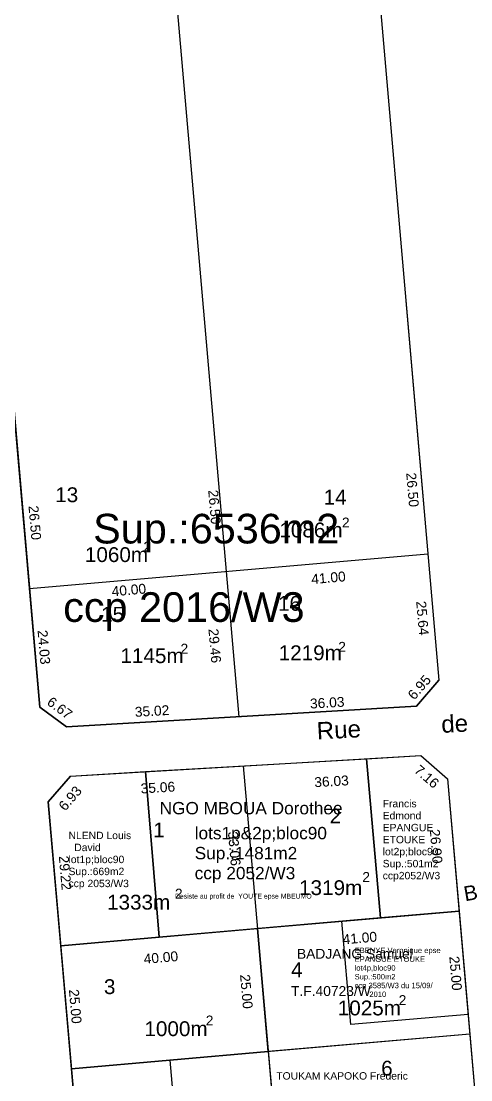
# Model space of a CAD drawing. Header units: millimetres. Extents: x 590121 to 927379, y 438565 to 1441738.
# Drawn here: x 925209.7 to 925300.8, y 1441032.1 to 1441246.4 of the extents above; entities that cross this region are included whole.
import ezdxf

# ---------------------------------------------------------------- set-up
doc = ezdxf.new("R2010")
doc.units = ezdxf.units.MM
doc.header["$LTSCALE"] = 10
doc.layers.add('end maj 26 02 2021', color=30, linetype='Continuous')
doc.styles.get("Standard").update_dxf_attribs({"font": 'arial.ttf'})

msp = doc.modelspace()

# ---------------------------------------------------------------- linework, layer by layer
at = {"layer": 'end maj 26 02 2021', "color": 7, "linetype": 'ByBlock', "lineweight": 25}
for p, q in [((925235.67, 1441313.88), (925253.83, 1441105.59)), ((925277.03, 1441311.62), (925294.34, 1441112.95)), ((925196.16, 1441306.56), (925213.51, 1441107.52)), ((925292.12, 1441138.49), (925211.42, 1441131.46)), ((925289.79, 1441107.69), (925294.34, 1441112.95)), ((925213.51, 1441107.52), (925218.86, 1441103.54)), ((925218.86, 1441103.54), (925289.79, 1441107.69)), ((925219.7, 1441093.57), (925290.66, 1441097.73)), ((925290.66, 1441097.73), (925296.08, 1441093.04)), ((925254.7, 1441095.62), (925270.68, 1440912.24)), ((925219.7, 1441093.57), (925215.18, 1441088.32)), ((925296.08, 1441093.04), (925311.2, 1440919.6)), ((925215.18, 1441088.32), (925228.13, 1440939.73)), ((925215.18, 1441088.32), (925230.31, 1440914.86)), ((925298.41, 1441066.24), (925217.72, 1441059.21)), ((925300.59, 1441041.34), (925219.89, 1441034.3))]:
    msp.add_line(p, q, dxfattribs=at)
at = {"layer": 'end maj 26 02 2021', "linetype": 'ByBlock'}
for p, q in [((925287.65, 1441189.8), (925294.34, 1441112.95)), ((925213.51, 1441107.52), (925206.95, 1441182.76)), ((925294.34, 1441112.95), (925289.79, 1441107.69)), ((925218.86, 1441103.54), (925213.51, 1441107.52)), ((925289.79, 1441107.69), (925218.86, 1441103.54)), ((925234.92, 1441094.47), (925279.67, 1441097.08)), ((925279.67, 1441097.08), (925290.66, 1441097.73)), ((925279.67, 1441097.08), (925282.47, 1441064.85)), ((925282.48, 1441064.85), (925279.67, 1441097.08)), ((925290.66, 1441097.73), (925296.08, 1441093.04)), ((925219.7, 1441093.57), (925234.92, 1441094.46)), ((925237.65, 1441060.95), (925234.92, 1441094.47)), ((925234.92, 1441094.46), (925237.65, 1441060.95)), ((925215.18, 1441088.32), (925219.7, 1441093.57)), ((925296.08, 1441093.04), (925298.41, 1441066.24)), ((925217.72, 1441059.21), (925215.18, 1441088.32)), ((925298.41, 1441066.24), (925282.48, 1441064.85)), ((925298.41, 1441066.24), (925300.59, 1441041.34)), ((925282.47, 1441064.85), (925237.65, 1441060.95)), ((925217.72, 1441059.21), (925257.57, 1441062.68)), ((925257.57, 1441062.68), (925259.74, 1441037.78)), ((925237.65, 1441060.95), (925217.72, 1441059.21)), ((925219.89, 1441034.3), (925217.72, 1441059.21)), ((925300.59, 1441041.34), (925302.76, 1441016.43)), ((925259.74, 1441037.78), (925219.89, 1441034.3)), ((925259.74, 1441037.78), (925261.91, 1441012.87)), ((925222.06, 1441009.4), (925219.89, 1441034.3))]:
    msp.add_line(p, q, dxfattribs=at)
at = {"layer": 'end maj 26 02 2021', "color": 3, "linetype": 'ByBlock'}
for p, q in [((925257.57, 1441062.68), (925298.41, 1441066.24)), ((925298.41, 1441066.24), (925300.24, 1441045.32)), ((925259.74, 1441037.78), (925257.57, 1441062.68)), ((925300.59, 1441041.34), (925259.74, 1441037.78))]:
    msp.add_line(p, q, dxfattribs=at)
at = {"layer": 'end maj 26 02 2021', "linetype": 'ByBlock', "ltscale": 0.0014}
for p, q in [((925276.51, 1441043.25), (925274.69, 1441064.17)), ((925300.24, 1441045.32), (925276.51, 1441043.25))]:
    msp.add_line(p, q, dxfattribs=at)
at = {"layer": 'end maj 26 02 2021', "color": 3, "linetype": 'ByBlock', "lineweight": -3, "ltscale": 0.0014, "flags": 128}
msp.add_lwpolyline([(925259.74, 1441037.78), (925261.91, 1441012.87), (925222.06, 1441009.4), (925219.89, 1441034.3)], close=True, dxfattribs=at)
at = {"layer": 'end maj 26 02 2021', "color": 150, "linetype": 'ByBlock', "lineweight": -3, "ltscale": 0.0014, "flags": 128}
msp.add_lwpolyline([(925239.81, 1441036.04), (925241.64, 1441015.12), (925221.71, 1441013.38)], dxfattribs=at)
at = {"layer": 'end maj 26 02 2021', "color": 7, "linetype": 'ByBlock'}
msp.add_point((925298.41, 1441066.24), dxfattribs=at)

# ---------------------------------------------------------------- texts
at = {"layer": 'end maj 26 02 2021', "color": 7, "linetype": 'ByBlock', "lineweight": 25}
for s, height, p in [('13', 3, (925216.6, 1441149.02)), ('14', 3, (925270.98, 1441148.54)), ('2', 2, (925274.69, 1441143.9)), ('1086m', 3, (925262.01, 1441141.89)), ('2', 2, (925234.47, 1441139.02)), ('1060m', 3, (925222.61, 1441136.9)), ('16', 3, (925261.74, 1441127.03)), ('15', 3, (925225.9, 1441124.82)), ('2', 2, (925241.99, 1441118.35)), ('1219m', 3, (925261.87, 1441117.03)), ('2', 2, (925273.94, 1441118.73)), ('1145m', 3, (925229.81, 1441116.44)), ('2', 3, (925272.2, 1441083.98)), ('1', 3, (925236.46, 1441081.16)), ('1319m', 3, (925266, 1441069.47)), ('2', 2, (925278.82, 1441072.14)), ('2', 2, (925240.86, 1441068.76)), ('1333m', 3, (925227.1, 1441066.53)), ('EBENYE Veronique epse', 1.1, (925277.26, 1441057.74)), ('4', 3, (925264.38, 1441052.84)), ('lot4p,bloc90', 1.1, (925277.26, 1441054.18)), ('EPANGUE ETOUKE', 1.1, (925277.26, 1441055.96)), ('Sup.:500m2', 1.1, (925277.26, 1441052.4)), ('3', 3, (925226.47, 1441049.43)), ('ccp 3585/W3 du 15/09/', 1.1, (925277.26, 1441050.62)), ('       2010', 1.1, (925277.26, 1441048.84)), ('2', 2, (925286.19, 1441047.21)), ('1025m', 3, (925273.84, 1441045.12)), ('2', 2, (925247.1, 1441043.08)), ('1000m', 3, (925234.67, 1441040.92)), ('6', 3, (925282.64, 1441032.93))]:
    msp.add_text(s, height=height, dxfattribs=at).set_placement(p)
at = {"layer": 'end maj 26 02 2021', "linetype": 'ByBlock'}
for s, height, p in [('Sup.:6536m2', 6, (925224.29, 1441140.66)), ('ccp 2016/W3', 6, (925218.22, 1441124.78)), ('NGO MBOUA Dorothee', 2.5, (925237.75, 1441085.82)), ('Francis', 1.5, (925282.95, 1441087.25)), ('Edmond', 1.5, (925282.95, 1441084.82)), ('lots1p&2p;bloc90', 2.5, (925244.86, 1441080.77)), ('EPANGUE', 1.5, (925282.95, 1441082.39)), ('NLEND Louis', 1.5, (925219.3, 1441080.8)), ('ETOUKE', 1.5, (925282.95, 1441079.96)), ('  David', 1.5, (925219.3, 1441078.37)), ('Sup.:1481m2', 2.5, (925244.86, 1441076.72)), ('lot2p;bloc90', 1.5, (925282.95, 1441077.53)), ('lot1p;bloc90', 1.5, (925219.3, 1441075.94)), ('Sup.:669m2', 1.5, (925219.3, 1441073.51)), ('ccp 2052/W3', 2.5, (925244.86, 1441072.67)), ('Sup.:501m2', 1.5, (925282.95, 1441075.1)), ('ccp 2053/W3', 1.5, (925219.3, 1441071.08)), ('ccp2052/W3', 1.5, (925282.95, 1441072.67)), ('BADJANG Samuel', 2, (925265.58, 1441056.59)), ('TOUKAM KAPOKO Frederic', 1.5, (925261.39, 1441032.12))]:
    msp.add_text(s, height=height, dxfattribs=at).set_placement(p)
at = {"layer": 'end maj 26 02 2021', "color": 7, "linetype": 'ByBlock'}
for s, rotation, p in [('6.95', 49.1108, (925289.35, 1441108.84)), ('7.16', 319.1454, (925289.17, 1441094.49)), ('36.03', 3.3488, (925269.15, 1441091.31))]:
    msp.add_text(s, height=2, rotation=rotation, dxfattribs=at).set_placement(p)
at = {"layer": 'end maj 26 02 2021', "color": 7, "linetype": 'ByBlock', "lineweight": 25}
for s, height, rotation, p in [('Rue            de         10M', 3.5, 3.0414, (925269.67, 1441100.96)), ('Rue            de         10M', 3.5, 3.0414, (925269.67, 1441100.96)), ('B6', 3, 9.8588, (925299.64, 1441068.21))]:
    msp.add_text(s, height=height, rotation=rotation, dxfattribs=at).set_placement(p)
at = {"layer": 'end maj 26 02 2021', "color": 2, "linetype": 'ByBlock', "ltscale": 0.0014}
msp.add_text('Desiste au profit de  YOUTE epse MBEUMO', height=1, dxfattribs=at).set_placement((925240.86, 1441068.76))
at = {"layer": 'end maj 26 02 2021', "color": 1, "linetype": 'ByBlock', "ltscale": 0.0014}
msp.add_text('T.F.40723/W', height=2, dxfattribs=at).set_placement((925264.38, 1441049.05))
at = {"layer": 'end maj 26 02 2021', "color": 7, "linetype": 'ByBlock', "lineweight": 25, "char_height": 2, "attachment_point": 5}
for s, insert, rotation in [('\\A1;26.50', (925288.99, 1441151.52), 274.9813), ('\\A1;26.50', (925248.88, 1441148.02), 274.9813), ('\\A1;26.50', (925212.47, 1441144.85), 274.9813), ('\\A1;41.00', (925271.96, 1441133.71), 4.9813), ('\\A1;40.00', (925231.52, 1441131.23), 4.9813), ('\\A1;25.64', (925291.01, 1441125.53), 274.9813), ('\\A1;24.03', (925214.31, 1441119.65), 274.9813), ('\\A1;29.46', (925248.92, 1441119.94), 274.9813), ('\\A1;6.67', (925217.53, 1441107.34), 323.3808), ('\\A1;36.03', (925271.71, 1441108.41), 3.3488), ('\\A1;35.02', (925236.22, 1441106.73), 3.3488), ('\\A1;35.06', (925237.4, 1441091.23), 3.3488), ('\\A1;6.93', (925219.64, 1441089.06), 49.3089), ('\\A1;33.06', (925252.88, 1441078.87), 274.9813), ('\\A1;26.90', (925293.77, 1441079.34), 274.9813), ('\\A1;29.22', (925218.61, 1441073.95), 274.9849), ('\\A1;41.00', (925278.31, 1441060.77), 4.9813), ('\\A1;40.00', (925238.01, 1441056.82), 4.9813), ('\\A1;25.00', (925297.72, 1441053.63), 274.9813), ('\\A1;25.00', (925255.33, 1441049.94), 274.9813), ('\\A1;25.00', (925220.66, 1441046.92), 274.9813)]:
    msp.add_mtext(s, dxfattribs=dict(at, insert=insert, rotation=rotation))

doc.saveas('drawing.dxf')
